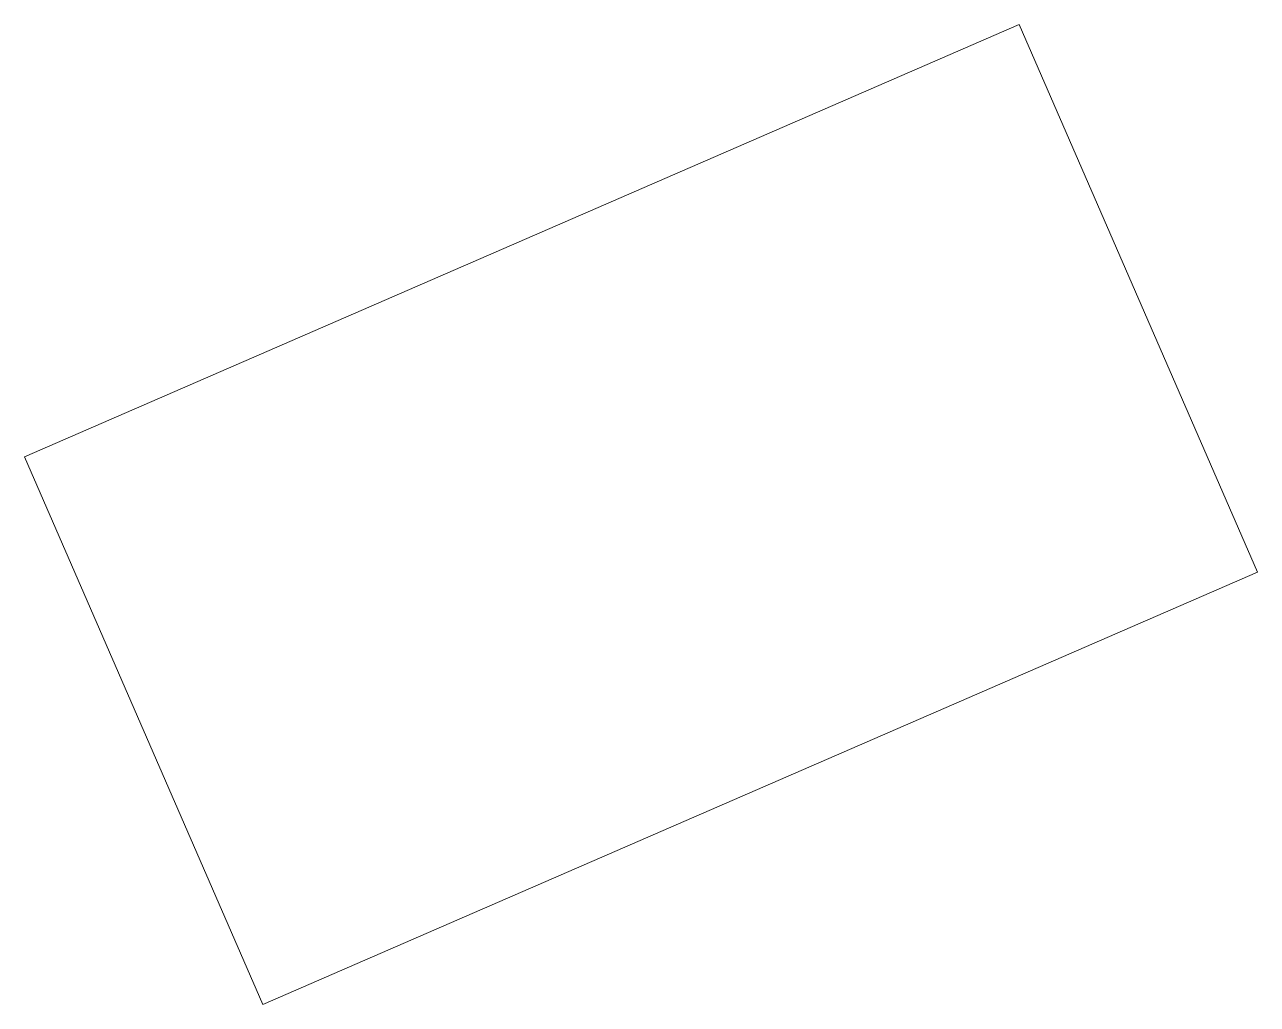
# Model space of a CAD drawing. Header units: millimetres. Extents: x 38.7 to 58.3, y 13.8 to 29.3.
import ezdxf

# ---------------------------------------------------------------- set-up
doc = ezdxf.new("R2010")
doc.units = ezdxf.units.MM
doc.header["$LTSCALE"] = 50
doc.header["$PDMODE"] = 1
doc.header["$PDSIZE"] = -2
doc.layers.add('None', color=7, linetype='Continuous', lineweight=5)

# ---------------------------------------------------------------- blocks, each defined once
blk = doc.blocks.new('Rosetta-Sym-A (2D)')
at = {"color": 255, "linetype": 'Continuous', "lineweight": 5, "transparency": 33554687}
blk.add_wipeout([(0, 9.5), (17.25, 9.5), (17.25, 0), (0, 0)], dxfattribs=at).dxf.layer = 'None'
at = {"layer": 'None', "color": 7, "linetype": 'Continuous', "lineweight": 5, "transparency": 33554687, "flags": 128}
blk.add_lwpolyline([(0, 9.5), (17.25, 9.5), (17.25, 0), (0, 0)], close=True, dxfattribs=at)
at = {"layer": 'None', "color": 7, "linetype": 'Continuous', "lineweight": 5, "transparency": 33554687}
blk.add_point((3.5, 2.25), dxfattribs=at)

msp = doc.modelspace()

# ---------------------------------------------------------------- block references
at = {"layer": 'None', "color": 7, "transparency": 33554687, "rotation": 23.5}
msp.add_blockref('Rosetta-Sym-A (2D)', (42.5, 13.75), dxfattribs=at)

doc.saveas('drawing.dxf')
